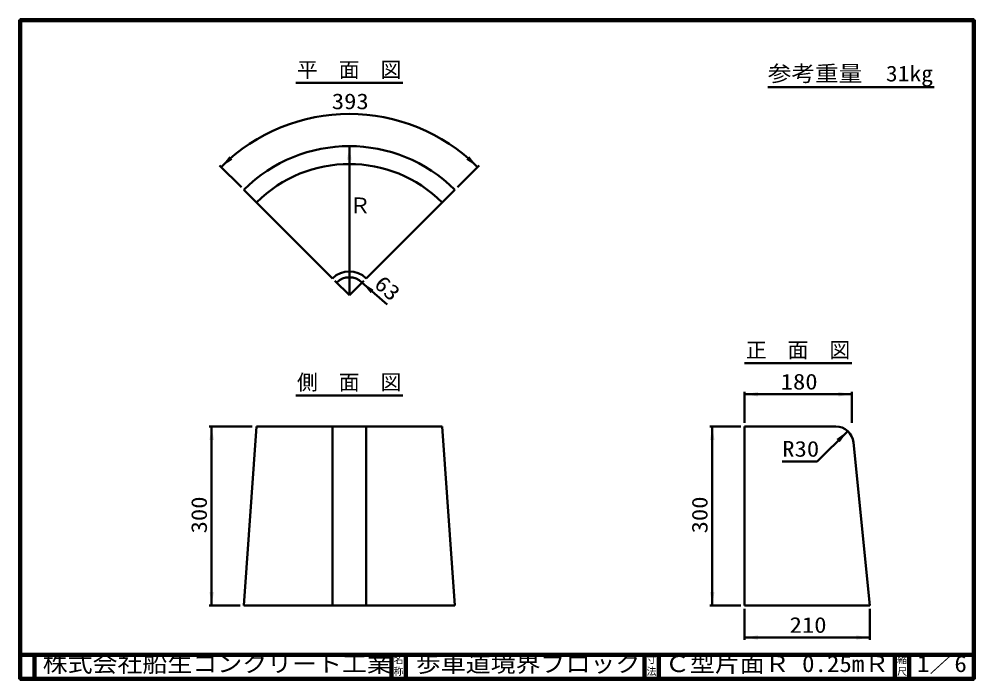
# Model space of a CAD drawing. Units: millimetres, scale not verified, with parts at other scales. Extents: x 100 to 4105, y 100 to 2870.
import ezdxf
from ezdxf.enums import TextEntityAlignment as Align

# ---------------------------------------------------------------- set-up
doc = ezdxf.new("R2010")
doc.units = ezdxf.units.MM
doc.header["$LTSCALE"] = 5
doc.layers.add('V-nasSTD', color=7, linetype='Continuous', lineweight=50)
doc.styles.add('ＭＳ ゴシック', font='')
doc.styles.get('ＭＳ ゴシック').set_extended_font_data('MS Gothic')

msp = doc.modelspace()

# ---------------------------------------------------------------- hatches: boundary and pattern name
at = {"layer": 'V-nasSTD'}
for points in [[(1493.125, 2281.25), (1483.75, 2337.5), (1474.375, 2281.25)], [(994.009, 2281.214), (946.349, 2249.901), (981.277, 2294.979)], [(1973.491, 2281.214), (2021.151, 2249.901), (1986.223, 2294.979)], [(1572.889, 1721.393), (1536.783, 1765.533), (1585.253, 1735.489)], [(3195.803, 1288.125), (3139.553, 1297.5), (3195.803, 1306.875)], [(3533.303, 1288.125), (3589.553, 1297.5), (3533.303, 1306.875)], [(916.183, 1106.25), (906.808, 1162.5), (897.433, 1106.25)], [(3013.928, 1106.25), (3004.553, 1162.5), (2995.178, 1106.25)], [(3538.859, 1096.705), (3572.004, 1143.109), (3525.601, 1109.963)], [(916.183, 468.75), (906.808, 412.5), (897.433, 468.75)], [(3013.928, 468.75), (3004.553, 412.5), (2995.178, 468.75)], [(3195.803, 286.875), (3139.553, 277.5), (3195.803, 268.125)], [(3608.303, 286.875), (3664.553, 277.5), (3608.303, 268.125)]]:
    msp.add_hatch(color=256, dxfattribs=at).paths.add_polyline_path(points)

# ---------------------------------------------------------------- linework, layer by layer
at = {"layer": 'V-nasSTD', "lineweight": 100}
for p, q in [((105, 2865), (105, 105)), ((4100, 2865), (105, 2865)), ((4100, 105), (4100, 2865)), ((105, 205), (4100, 205)), ((165, 205), (165, 105)), ((1660, 205), (1660, 105)), ((1720, 205), (1720, 105)), ((2720, 205), (2720, 105)), ((2780, 205), (2780, 105)), ((3770, 205), (3770, 105)), ((3830, 205), (3830, 105)), ((105, 105), (4100, 105))]:
    msp.add_line(p, q, dxfattribs=at)
at = {"layer": 'V-nasSTD'}
for p, q in [((1259.375, 2602.5), (1708.125, 2602.5)), ((3935, 2584.806), (3237, 2584.806)), ((1483.75, 1712.5), (1483.75, 2337.5)), ((1031.202, 2165.048), (939.278, 2256.972)), ((2028.222, 2256.972), (1936.298, 2165.048)), ((1413.039, 1783.211), (1041.808, 2154.442)), ((1925.692, 2154.442), (1554.461, 1783.211)), ((1423.646, 1772.604), (1483.75, 1712.5)), ((1483.75, 1712.5), (1543.854, 1772.604)), ((1536.783, 1765.533), (1642.033, 1673.216)), ((3140.178, 1427.5), (3588.928, 1427.5)), ((1259.375, 1292.5), (1708.125, 1292.5)), ((3139.553, 1307.5), (3139.553, 1177.5)), ((3139.553, 1297.5), (3589.553, 1297.5)), ((3589.553, 1307.5), (3589.553, 1177.5)), ((896.808, 1162.5), (1076.808, 1162.5)), ((906.808, 412.5), (906.808, 1162.5)), ((1094.841, 1162.5), (1041.808, 412.5)), ((1094.841, 1162.5), (1872.659, 1162.5)), ((1413.039, 412.5), (1413.039, 1162.5)), ((1554.461, 1162.5), (1554.461, 412.5)), ((1925.692, 412.5), (1872.659, 1162.5)), ((2994.553, 1162.5), (3124.553, 1162.5)), ((3004.553, 412.5), (3004.553, 1162.5)), ((3139.553, 1162.5), (3139.553, 412.5)), ((3521.679, 1162.5), (3139.553, 1162.5)), ((3444.725, 1015.83), (3572.004, 1143.109)), ((3596.307, 1094.963), (3664.553, 412.5)), ((3297.725, 1015.83), (3444.725, 1015.83)), ((896.808, 412.5), (1026.808, 412.5)), ((1041.808, 412.5), (1925.692, 412.5)), ((2994.553, 412.5), (3124.553, 412.5)), ((3139.553, 412.5), (3664.553, 412.5)), ((3139.553, 267.5), (3139.553, 397.5)), ((3664.553, 267.5), (3664.553, 397.5)), ((3139.553, 277.5), (3664.553, 277.5))]:
    msp.add_line(p, q, dxfattribs=at)
at = {"layer": 'V-nasSTD', "lineweight": 13}
msp.add_lwpolyline([(100, 100), (100, 2870), (4105, 2870), (4105, 100)], close=True, dxfattribs=at)
at = {"layer": 'V-nasSTD'}
for centre, radius, start, end in [((1483.75, 1712.5), 760, 45, 135), ((1483.75, 1712.5), 625, 45, 135), ((1483.75, 1712.5), 550, 45, 135), ((1483.75, 1712.5), 100, 45, 135), ((1483.75, 1712.5), 75, 45, 135), ((3521.679, 1087.5), 75, 5.71059, 90)]:
    msp.add_arc(centre, radius, start, end, dxfattribs=at)

# ---------------------------------------------------------------- texts
at = {"layer": 'V-nasSTD', "style": 'ＭＳ ゴシック'}
for s, height, p in [('平\u3000面\u3000図', 64.15, (1264.375, 2690)), ('正\u3000面\u3000図', 64.15, (3145.178, 1515)), ('側\u3000面\u3000図', 64.15, (1264.375, 1380)), ('名', 30.79, (1668.982, 200.999)), ('寸', 30.79, (2728.982, 200.999)), ('縮', 30.79, (3778.982, 200.999)), ('称', 30.79, (1668.976, 151.01)), ('法', 30.79, (2728.976, 151.01)), ('尺', 30.79, (3778.976, 151.01))]:
    msp.add_text(s, height=height, dxfattribs=at).set_placement(p, align=Align.TOP_LEFT)
at = {"layer": 'V-nasSTD', "style": 'ＭＳ ゴシック', "width": 1.1}
for s, height, p in [('参考重量\u300031kg', 65.98, (3237, 2674.806)), ('株式会社船生コンクリート工業', 69.65, (198.75, 202.5)), ('歩車道境界ブロック', 69.65, (1762.5, 202.5)), ('Ｃ型片面Ｒ 0.25mＲ', 69.65, (2806.25, 202.5)), ('1／6', 69.65, (3862.5, 202.582))]:
    msp.add_text(s, height=height, dxfattribs=at).set_placement(p, align=Align.TOP_LEFT)
at = {"layer": 'V-nasSTD', "style": 'ＭＳ ゴシック', "width": 1.15}
for s, p in [('393', (1410.25, 2472.5)), ('180', (3291.053, 1297.5)), ('R30', (3297.725, 1015.83)), ('210', (3328.553, 277.5))]:
    msp.add_text(s, height=65.98, dxfattribs=at).set_placement(p, align=Align.BOTTOM_LEFT)
at = {"layer": 'V-nasSTD', "style": 'ＭＳ ゴシック'}
msp.add_text('Ｒ', height=65.98, dxfattribs=at).set_placement((1483.75, 2036.25), align=Align.BOTTOM_LEFT)
at = {"layer": 'V-nasSTD', "style": 'ＭＳ ゴシック', "width": 1.15}
for s, rotation, p in [('63', 318.745, (1569.862, 1736.519)), ('300', 90, (906.808, 714)), ('300', 90, (3004.553, 714))]:
    msp.add_text(s, height=65.98, rotation=rotation, dxfattribs=at).set_placement(p, align=Align.BOTTOM_LEFT)

doc.saveas('drawing.dxf')
